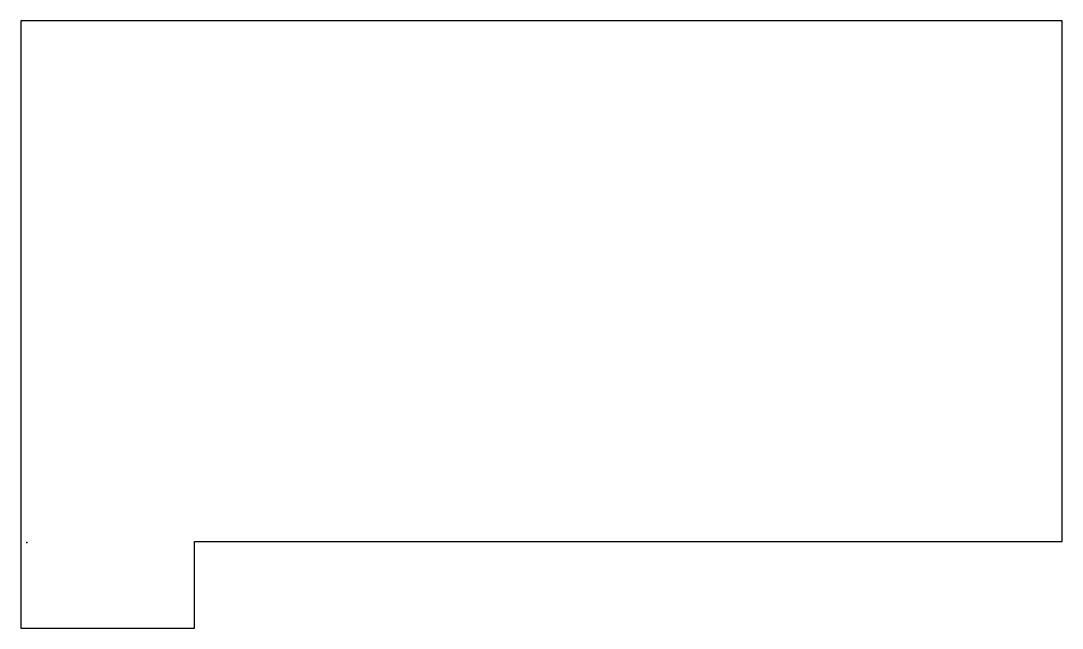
# Model space of a CAD drawing. Extents: x 0 to 120, y -10 to 60.
import ezdxf

# ---------------------------------------------------------------- set-up
doc = ezdxf.new("R2010")
doc.units = 0
doc.layers.get('0').update_dxf_attribs({"color": 250, "linetype": 'CONTINUOUS'})

msp = doc.modelspace()

# ---------------------------------------------------------------- linework, layer by layer
msp.add_lwpolyline([(120, 0), (120, 60), (0, 60), (0, -10), (20, -10), (20, 0)], close=True)
msp.add_point((0.68, -0.11))

doc.saveas('drawing.dxf')
